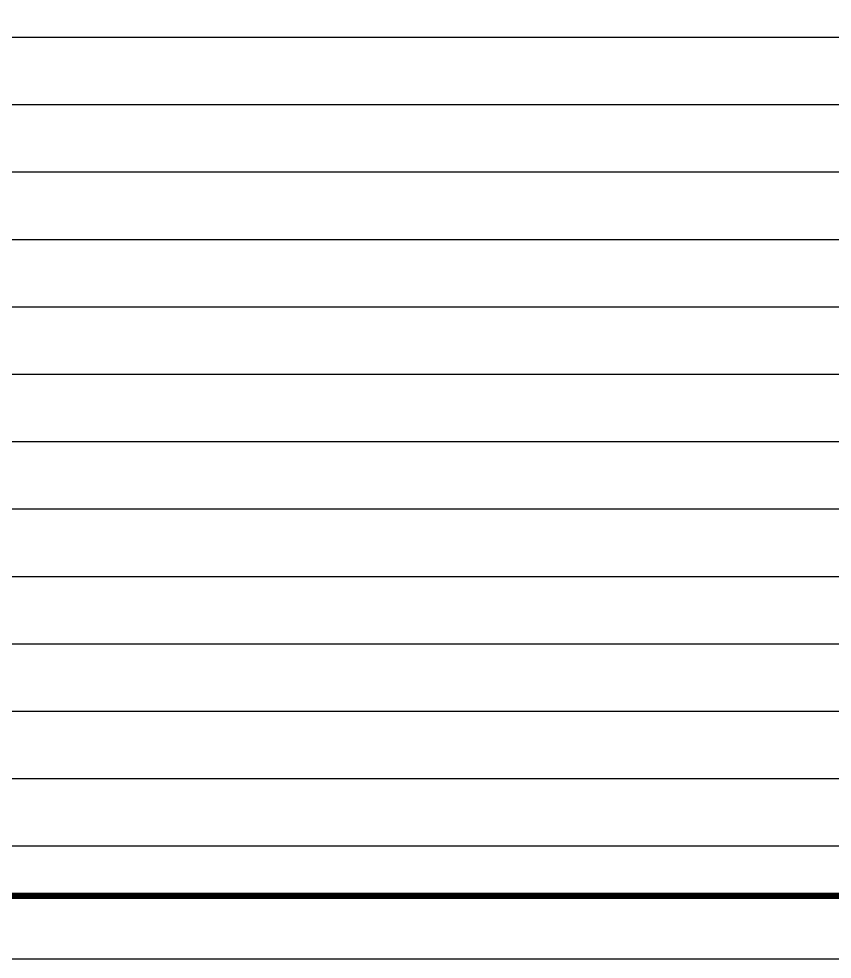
# Model space of a CAD drawing. Extents: x -518115 to 1124316, y -209821 to 1628073.
# Drawn here: x 872080 to 884897, y 844382 to 859200 of the extents above; entities that cross this region are included whole.
import ezdxf

# ---------------------------------------------------------------- set-up
doc = ezdxf.new("R2010")
doc.units = 0
doc.header["$LTSCALE"] = 1000
doc.header["$MEASUREMENT"] = 0
doc.layers.add('Defpoint', color=7, linetype='Continuous')
doc.layers.add('图框', color=140, linetype='Continuous')

# ---------------------------------------------------------------- blocks, each defined once
blk = doc.blocks.new('TK')
at = {"layer": '图框'}
blk.add_lwpolyline([(465375, 548714), (549475, 548714), (549475, 489314), (465375, 489314)], close=True, dxfattribs=at)
blk.add_lwpolyline([(465375, 548714), (549475, 548714), (549475, 489314), (465375, 489314)], close=True, dxfattribs=at)
at = {"layer": '图框', "const_width": 100}
blk.add_lwpolyline([(548475, 490314), (548475, 547714), (467875, 547714), (467875, 490314)], close=True, dxfattribs=at)

msp = doc.modelspace()

# ---------------------------------------------------------------- linework, layer by layer
at = {"layer": 'Defpoint', "color": 252}
for p, q in [((889719, 858905.3), (816114.1, 858905.3)), ((889719, 857843.3), (816114.1, 857843.3)), ((889719, 856781.3), (816114.1, 856781.3)), ((889719, 855719.3), (816114.1, 855719.3)), ((889719, 854657.4), (816114.1, 854657.4)), ((889719, 853595.4), (816114.1, 853595.4)), ((889719, 852533.4), (816114.1, 852533.4)), ((889719, 851471.5), (816114.1, 851471.5)), ((889719, 850409.5), (816114.1, 850409.5)), ((889719, 849347.5), (816114.1, 849347.5)), ((889719, 848285.5), (816114.1, 848285.5)), ((889719, 847223.6), (816114.1, 847223.6)), ((889719, 846161.6), (816114.1, 846161.6))]:
    msp.add_line(p, q, dxfattribs=at)

# ---------------------------------------------------------------- block references
msp.add_blockref('TK', (348239.1, 355068.4))

doc.saveas('drawing.dxf')
